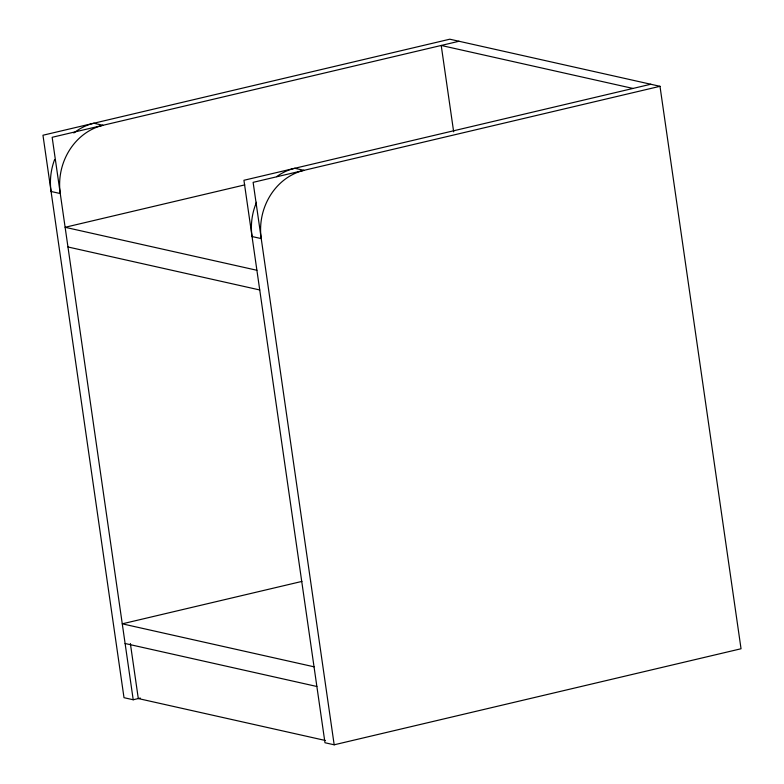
<?xml version="1.0" encoding="UTF-8"?>
<svg xmlns="http://www.w3.org/2000/svg" width="784" height="784" viewBox="0 0 784 784"><rect width="100%" height="100%" fill="white"/><g stroke="black" fill="none" stroke-linecap="round" stroke-linejoin="round"><path stroke-width="1.18" d="M459.022 41.258L52.156 137.298L133.211 699.759L140.346 698.074M650.789 84.241L243.932 180.281L324.978 742.742L334.18 744.8L741.037 648.76L659.991 86.309L449.82 39.2L42.963 135.24L124.009 697.691L133.211 699.759M659.991 86.309L253.124 182.349L334.18 744.8M244.765 184.887L65.121 227.291L256.897 270.274M301.928 581.414L122.265 623.829L314.041 666.812M632.992 88.445L441.216 45.462L453.671 131.859M67.963 246.98L259.739 289.962M125.107 643.507L316.873 686.49M325.301 740.468L138.298 698.554L130.36 643.507M256.505 202.282A57.81 51.166 -77.4 0 0 252.036 236.533L261.229 238.591A57.81 51.166 -77.4 0 1 303.986 170.344L294.784 168.276A57.81 51.166 -77.4 0 0 276.634 176.645M54.645 159.475A57.81 51.166 -77.4 0 0 51.068 191.482L60.26 193.55A57.81 51.166 -77.4 0 1 103.018 125.293L93.815 123.235A57.81 51.166 -77.4 0 0 73.833 132.986"/></g></svg>
